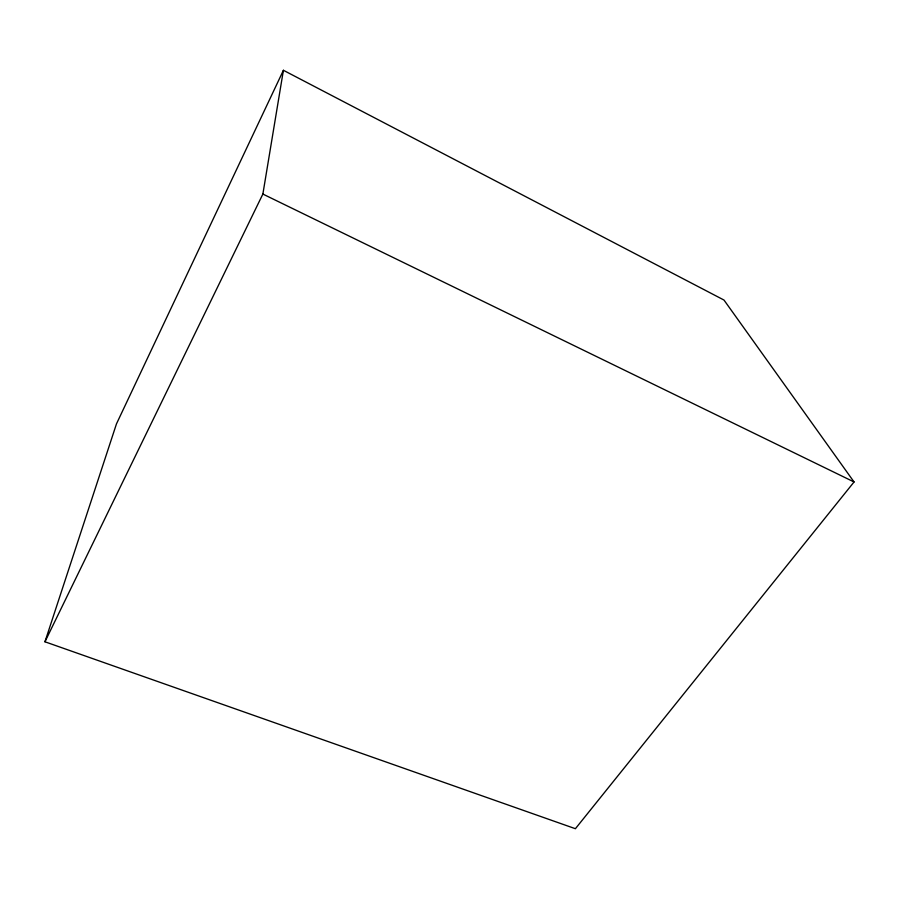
<?xml version="1.0" encoding="UTF-8"?>
<svg xmlns="http://www.w3.org/2000/svg" width="899" height="899" viewBox="0 0 899 899"><rect width="100%" height="100%" fill="white"/><g stroke="black" fill="none" stroke-linecap="round" stroke-linejoin="round"><path stroke-width="1.35" d="M44.95 641.785L262.868 194.06L283.41 70.291L723.987 300.052L854.05 481.965L575.394 828.709L44.95 641.785L116.465 423.89L283.41 70.291M262.868 194.06L854.05 481.965"/></g></svg>
